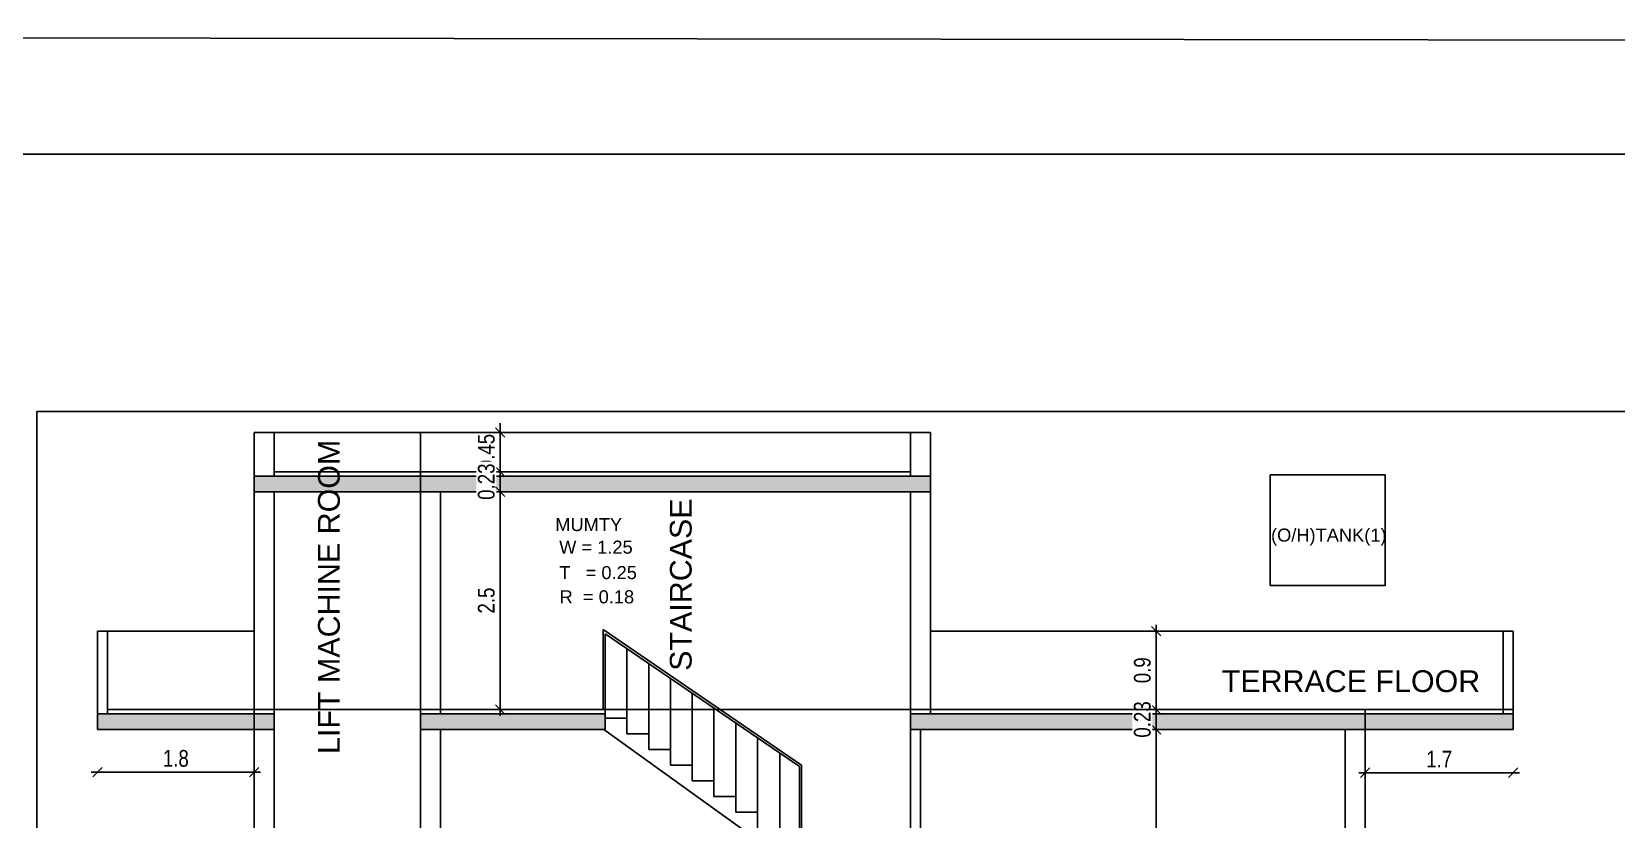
# Model space of a CAD drawing. Header units: metres. Extents: x 0 to 140, y 0 to 47.
# Drawn here: x 51.11 to 69.31, y 37.75 to 46.79 of the extents above; entities that cross this region are included whole.
import ezdxf

# ---------------------------------------------------------------- set-up
doc = ezdxf.new("R2010")
doc.units = ezdxf.units.M
doc.header["$PDMODE"] = 3
doc.header["$PDSIZE"] = -3
doc.linetypes.add('DASHED', pattern=[0.75, 0.5, -0.25])
doc.layers.get('0').update_dxf_attribs({"linetype": 'CONTINUOUS'})
doc.layers.get('Defpoints').update_dxf_attribs({"linetype": 'CONTINUOUS'})
for name, color, linetype in [('_Building', 52, 'CONTINUOUS'), ('_FlrnSection', 132, 'CONTINUOUS'), ('_LiftWell', 171, 'CONTINUOUS'), ('_StairCase', 120, 'CONTINUOUS'), ('_Tank', 133, 'CONTINUOUS'), ('FLOOR-STILT', 3, 'CONTINUOUS')]:
    doc.layers.add(name, color=color, linetype=linetype)
doc.layers.add('TEXT NAME', color=1, linetype='CONTINUOUS', lineweight=20)
doc.styles.add('AR 3.0 mm', font='arial.ttf', dxfattribs={"height": 150})
doc.styles.add('DIM', font='arial.ttf', dxfattribs={"width": 0.8})
doc.styles.add('PreDCRFont', font='arial.ttf', dxfattribs={"height": 0.25})
doc.dimstyles.new('1 DIM BIG', dxfattribs={"dimscale": 0.06, "dimtxt": 3.2, "dimasz": 1.8, "dimexe": 0.7, "dimexo": 0, "dimgap": 1, "dimtad": 1, "dimdec": 4, "dimdsep": 46, "dimtxsty": 'DIM', "dimblk1": 'OBLIQUE', "dimblk2": 'OBLIQUE', "dimsah": 1, "dimcen": 0, "dimdle": 1.2, "dimse1": 1, "dimse2": 1, "dimclrd": 3, "dimclre": 5, "dimclrt": 256, "dimadec": 0, "dimazin": 0, "dimtfac": 1, "dimtdec": 4, "dimtix": 1, "dimtmove": 2, "dimatfit": 3, "dimldrblk": 'OPEN30', "dimfxl": 0.7, "dimtolj": 1, "dimarcsym": 0})
pattern_1 = [(50, (-865.94941, 148.25663), (0.18218467, -0.015939086), [0.01905, -0.20955]), (355, (-865.94941, 148.25663), (-0.03524342, 0.191056845), [0.01524, -0.167640584]), (100.451445, (-865.93423, 148.2553), (0.146941247, 0.175117752), [0.01619001, -0.178090245]), (46.1842, (-865.94941, 148.30743), (0.27107904, -0.04204233), [0.028575, -0.314325]), (96.635558, (-865.92682, 148.30393), (0.237404134, 0.247426125), [0.02428502, -0.26713561]), (351.18415, (-865.9494, 148.30743), (0.23740413, 0.247426125), [0.02285997, -0.25145973]), (21, (-865.92401, 148.29473), (0.151614391, -0.102265198), [0.01905, -0.20955]), (326, (-865.92401, 148.29473), (0.06180203, 0.184187966), [0.01524, -0.16764]), (71.451445, (-865.91138, 148.28621), (0.21341642, 0.08192277), [0.01619001, -0.178089938]), (37.5, (-865.94941, 148.256634), (0.0030886033, 0.084555039), [0, -0.165608, 0, -0.17018, 0, -0.168275]), (7.5, (-865.94941, 148.25663), (0.0668196625, 0.100180575), [0, -0.097028, 0, -0.161798, 0, -0.064135]), (327.5, (-866.006054, 148.256634), (0.135590595, -0.005728744), [0, -0.0635, 0, -0.19812, 0, -0.26289]), (317.5, (-866.03145, 148.25663), (0.148129181, 0.025426491), [0, -0.08255, 0, -0.131572, 0, -0.18669])]

# ---------------------------------------------------------------- blocks, each defined once
blk = doc.blocks.new('_Oblique')
at = {"color": 0, "linetype": 'ByBlock', "lineweight": -2}
blk.add_line((-0.5, -0.5), (0.5, 0.5), dxfattribs=at)
blk = doc.blocks.new('*D48')
at = {"lineweight": -2, "transparency": 16777216}
blk.add_line((51.792, 38.292), (53.736, 38.292), dxfattribs=at)
at = {"layer": 'Defpoints', "color": 0, "linetype": 'ByBlock', "transparency": 16777216}
for p in [(51.864, 38.783), (53.664, 38.783), (53.664, 38.292)]:
    blk.add_point(p, dxfattribs=at)
at = {"linetype": 'ByBlock', "lineweight": -2, "transparency": 16777216, "xscale": 0.108, "yscale": 0.108, "zscale": 0.108, "rotation": 180}
blk.add_blockref('_Oblique', (51.864, 38.292), dxfattribs=at)
at = {"linetype": 'ByBlock', "lineweight": -2, "transparency": 16777216, "xscale": 0.108, "yscale": 0.108, "zscale": 0.108}
blk.add_blockref('_Oblique', (53.664, 38.292), dxfattribs=at)
at = {"linetype": 'ByBlock', "transparency": 16777216, "insert": (52.764, 38.45), "char_height": 0.192, "attachment_point": 5, "style": 'DIM', "bg_fill": 3, "box_fill_scale": 1.1, "bg_fill_color": 256, "bg_fill_true_color": 13158600, "bg_fill_transparency": 0}
blk.add_mtext('\\A1;1.8', dxfattribs=at)
blk = doc.blocks.new('_Open30')
at = {"color": 0, "linetype": 'ByBlock', "lineweight": -2}
for p, q in [((-1, 0.27), (0, 0)), ((0, 0), (-1, -0.27)), ((0, 0), (-1, 0))]:
    blk.add_line(p, q, dxfattribs=at)
blk = doc.blocks.new('*D51')
at = {"lineweight": -2, "transparency": 16777216}
for p, q in [((56.49, 42.193), (56.49, 42.301)), ((56.49, 42.193), (56.49, 41.743)), ((56.49, 41.743), (56.49, 41.635))]:
    blk.add_line(p, q, dxfattribs=at)
at = {"layer": 'Defpoints', "color": 0, "linetype": 'ByBlock', "transparency": 16777216}
for p in [(56.786, 42.193), (56.786, 41.743)]:
    blk.add_point(p, dxfattribs=at)
at = {"linetype": 'ByBlock', "lineweight": -2, "transparency": 16777216, "xscale": 0.108, "yscale": 0.108, "zscale": 0.108}
for p, rotation in [((56.49, 42.193), 270), ((56.49, 41.743), 90)]:
    blk.add_blockref('_Oblique', p, dxfattribs=dict(at, rotation=rotation))
at = {"linetype": 'ByBlock', "transparency": 16777216, "insert": (56.332, 41.968), "char_height": 0.192, "attachment_point": 5, "rotation": 90, "style": 'DIM', "bg_fill": 3, "box_fill_scale": 1.1, "bg_fill_color": 256, "bg_fill_true_color": 13158600, "bg_fill_transparency": 0}
blk.add_mtext('\\A1;0.45', dxfattribs=at)
at = {"layer": 'Defpoints', "color": 0, "linetype": 'ByBlock', "transparency": 16777216}
blk.add_point((56.49, 41.743), dxfattribs=at)
blk = doc.blocks.new('*D52')
at = {"lineweight": -2, "transparency": 16777216}
for p, q in [((56.49, 41.743), (56.49, 41.851)), ((56.49, 41.743), (56.49, 41.513)), ((56.49, 41.513), (56.49, 41.405))]:
    blk.add_line(p, q, dxfattribs=at)
at = {"layer": 'Defpoints', "color": 0, "linetype": 'ByBlock', "transparency": 16777216}
blk.add_point((56.786, 41.743), dxfattribs=at)
at = {"linetype": 'ByBlock', "lineweight": -2, "transparency": 16777216, "xscale": 0.108, "yscale": 0.108, "zscale": 0.108}
for p, rotation in [((56.49, 41.743), 270), ((56.49, 41.513), 90)]:
    blk.add_blockref('_Oblique', p, dxfattribs=dict(at, rotation=rotation))
at = {"linetype": 'ByBlock', "transparency": 16777216, "insert": (56.332, 41.628), "char_height": 0.192, "attachment_point": 5, "rotation": 90, "style": 'DIM', "bg_fill": 3, "box_fill_scale": 1.1, "bg_fill_color": 256, "bg_fill_true_color": 13158600, "bg_fill_transparency": 0}
blk.add_mtext('\\A1;0.23', dxfattribs=at)
at = {"layer": 'Defpoints', "color": 0, "linetype": 'ByBlock', "transparency": 16777216}
blk.add_point((56.49, 41.513), dxfattribs=at)
blk.add_point((56.49, 41.513), dxfattribs=at)
blk = doc.blocks.new('*D53')
at = {"lineweight": -2, "transparency": 16777216}
blk.add_line((56.49, 41.585), (56.49, 38.941), dxfattribs=at)
at = {"layer": 'Defpoints', "color": 0, "linetype": 'ByBlock', "transparency": 16777216}
for p in [(56.49, 41.513), (56.49, 39.013), (56.75, 39.013)]:
    blk.add_point(p, dxfattribs=at)
at = {"linetype": 'ByBlock', "lineweight": -2, "transparency": 16777216, "xscale": 0.108, "yscale": 0.108, "zscale": 0.108}
for p, rotation in [((56.49, 41.513), 90), ((56.49, 39.013), 270)]:
    blk.add_blockref('_Oblique', p, dxfattribs=dict(at, rotation=rotation))
at = {"linetype": 'ByBlock', "transparency": 16777216, "insert": (56.332, 40.263), "char_height": 0.192, "attachment_point": 5, "rotation": 90, "style": 'DIM', "bg_fill": 3, "box_fill_scale": 1.1, "bg_fill_color": 256, "bg_fill_true_color": 13158600, "bg_fill_transparency": 0}
blk.add_mtext('\\A1;2.5', dxfattribs=at)
blk = doc.blocks.new('*D54')
at = {"lineweight": -2, "transparency": 16777216}
blk.add_line((64.027, 39.985), (64.027, 38.941), dxfattribs=at)
at = {"layer": 'Defpoints', "color": 0, "linetype": 'ByBlock', "transparency": 16777216}
for p in [(64.011, 39.913), (64.011, 39.013), (64.027, 39.013)]:
    blk.add_point(p, dxfattribs=at)
at = {"linetype": 'ByBlock', "lineweight": -2, "transparency": 16777216, "xscale": 0.108, "yscale": 0.108, "zscale": 0.108}
for p, rotation in [((64.027, 39.913), 90), ((64.027, 39.013), 270)]:
    blk.add_blockref('_Oblique', p, dxfattribs=dict(at, rotation=rotation))
at = {"linetype": 'ByBlock', "transparency": 16777216, "insert": (63.869, 39.463), "char_height": 0.192, "attachment_point": 5, "rotation": 90, "style": 'DIM', "bg_fill": 3, "box_fill_scale": 1.1, "bg_fill_color": 256, "bg_fill_true_color": 13158600, "bg_fill_transparency": 0}
blk.add_mtext('\\A1;0.9', dxfattribs=at)
blk = doc.blocks.new('*D55')
at = {"lineweight": -2, "transparency": 16777216}
blk.add_line((64.027, 38.855), (64.027, 35.061), dxfattribs=at)
at = {"layer": 'Defpoints', "color": 0, "linetype": 'ByBlock', "transparency": 16777216}
for p in [(64.081, 38.783), (64.027, 35.133), (64.081, 35.133)]:
    blk.add_point(p, dxfattribs=at)
at = {"linetype": 'ByBlock', "lineweight": -2, "transparency": 16777216, "xscale": 0.108, "yscale": 0.108, "zscale": 0.108}
for p, rotation in [((64.027, 38.783), 90), ((64.027, 35.133), 270)]:
    blk.add_blockref('_Oblique', p, dxfattribs=dict(at, rotation=rotation))
at = {"linetype": 'ByBlock', "transparency": 16777216, "insert": (63.869, 36.958), "char_height": 0.192, "attachment_point": 5, "rotation": 90, "style": 'DIM', "bg_fill": 3, "box_fill_scale": 1.1, "bg_fill_color": 256, "bg_fill_true_color": 13158600, "bg_fill_transparency": 0}
blk.add_mtext('\\A1;3.65', dxfattribs=at)
blk = doc.blocks.new('*D62')
at = {"lineweight": -2, "transparency": 16777216}
blk.add_line((66.357, 38.287), (68.201, 38.287), dxfattribs=at)
at = {"layer": 'Defpoints', "color": 0, "linetype": 'ByBlock', "transparency": 16777216}
for p in [(66.429, 38.783), (68.129, 38.783), (68.129, 38.287)]:
    blk.add_point(p, dxfattribs=at)
at = {"linetype": 'ByBlock', "lineweight": -2, "transparency": 16777216, "xscale": 0.108, "yscale": 0.108, "zscale": 0.108, "rotation": 180}
blk.add_blockref('_Oblique', (66.429, 38.287), dxfattribs=at)
at = {"linetype": 'ByBlock', "lineweight": -2, "transparency": 16777216, "xscale": 0.108, "yscale": 0.108, "zscale": 0.108}
blk.add_blockref('_Oblique', (68.129, 38.287), dxfattribs=at)
at = {"linetype": 'ByBlock', "transparency": 16777216, "insert": (67.279, 38.443), "char_height": 0.192, "attachment_point": 5, "style": 'DIM', "bg_fill": 3, "box_fill_scale": 1.1, "bg_fill_color": 256, "bg_fill_true_color": 13158600, "bg_fill_transparency": 0}
blk.add_mtext('\\A1;1.7', dxfattribs=at)
blk = doc.blocks.new('*D84')
at = {"lineweight": -2, "transparency": 16777216}
for p, q in [((64.027, 39.013), (64.027, 39.121)), ((64.027, 39.013), (64.027, 38.783)), ((64.027, 38.783), (64.027, 38.675))]:
    blk.add_line(p, q, dxfattribs=at)
at = {"linetype": 'ByBlock', "lineweight": -2, "transparency": 16777216, "xscale": 0.108, "yscale": 0.108, "zscale": 0.108}
for p, rotation in [((64.027, 39.013), 270), ((64.027, 38.783), 90)]:
    blk.add_blockref('_Oblique', p, dxfattribs=dict(at, rotation=rotation))
at = {"linetype": 'ByBlock', "transparency": 16777216, "insert": (63.869, 38.898), "char_height": 0.192, "attachment_point": 5, "rotation": 90, "style": 'DIM', "bg_fill": 3, "box_fill_scale": 1.1, "bg_fill_color": 256, "bg_fill_true_color": 13158600, "bg_fill_transparency": 0}
blk.add_mtext('\\A1;0.23', dxfattribs=at)
at = {"layer": 'Defpoints', "color": 0, "linetype": 'ByBlock', "transparency": 16777216}
for p in [(63.847, 39.013), (63.847, 38.783), (64.027, 38.783)]:
    blk.add_point(p, dxfattribs=at)

msp = doc.modelspace()

# ---------------------------------------------------------------- hatches: boundary and pattern name
at = {"linetype": 'ByBlock'}
h = msp.add_hatch(dxfattribs=at)
h.set_pattern_fill('AR-CONC', color=256, scale=0.001)
h.set_pattern_definition(pattern_1)
h.paths.add_polyline_path([(61.43368, 41.69261), (53.66368, 41.69261), (53.66368, 41.51261), (61.43368, 41.51261)])
h = msp.add_hatch(dxfattribs=at)
h.set_pattern_fill('AR-CONC', color=256, scale=0.001)
h.set_pattern_definition(pattern_1)
h.paths.add_polyline_path([(53.89368, 38.96261), (51.86368, 38.96261), (51.86368, 38.78261), (53.89368, 38.78261)])
h.paths.add_polyline_path([(57.69709, 38.91261), (57.69709, 38.96261), (55.57368, 38.96261), (55.57368, 38.78261), (57.69709, 38.78261)])
h.paths.add_polyline_path([(68.12868, 38.96261), (61.20368, 38.96261), (61.20368, 38.78261), (68.12868, 38.78261)])
h.paths.add_polyline_path([(64.06831, 38.66986), (64.06831, 39.30283), (63.67265, 39.30283), (63.67265, 38.66986)], flags=9)

# ---------------------------------------------------------------- linework, layer by layer
for p, q in [((0.81553, 45.38878), (83.63836, 45.38878)), ((53.66368, 42.19261), (61.43368, 42.19261)), ((53.66368, 38.96261), (53.66368, 42.19261)), ((53.89368, 41.69261), (53.89368, 42.19261)), ((61.20368, 41.69261), (61.20368, 42.19261)), ((61.43368, 38.96261), (61.43368, 42.19261)), ((53.66368, 41.69261), (61.43368, 41.69261)), ((53.89368, 41.74261), (61.20368, 41.74261)), ((53.66368, 41.51261), (61.43368, 41.51261)), ((53.89368, 27.62261), (53.89368, 41.51261)), ((55.57368, 27.62261), (55.57368, 41.51261)), ((55.80368, 38.96261), (55.80368, 41.51261)), ((61.20368, 38.78261), (61.20368, 41.51261)), ((51.86368, 39.91261), (53.66368, 39.91261)), ((51.86368, 38.78261), (51.86368, 39.91261)), ((51.97868, 38.96261), (51.97868, 39.91261)), ((57.67209, 39.01261), (57.67209, 39.92967)), ((59.95368, 38.37261), (57.67209, 39.92967)), ((57.69709, 39.01261), (57.69709, 39.88235)), ((59.92868, 38.35941), (57.69709, 39.88235)), ((61.43368, 39.91261), (68.12868, 39.91261)), ((68.01368, 38.96261), (68.01368, 39.91261)), ((68.12868, 38.78261), (68.12868, 39.91261)), ((57.94709, 38.73261), (57.94709, 39.71173)), ((58.19709, 38.55261), (58.19709, 39.54112)), ((58.44709, 38.37261), (58.44709, 39.37051)), ((58.69709, 38.19261), (58.69709, 39.1999)), ((51.86368, 38.96261), (53.89368, 38.96261)), ((51.97868, 39.01261), (53.66368, 39.01261)), ((55.57368, 38.96261), (57.69709, 38.96261)), ((55.80368, 39.01261), (57.69709, 39.01261)), ((57.69709, 38.91261), (57.69709, 39.01261)), ((58.94709, 38.01261), (58.94709, 39.02929)), ((61.20368, 38.96261), (68.12868, 38.96261)), ((61.43368, 39.01261), (68.01368, 39.01261)), ((51.86368, 38.78261), (53.89368, 38.78261)), ((53.66368, 35.08261), (53.66368, 38.78261)), ((55.57368, 38.78261), (57.69709, 38.78261)), ((55.80368, 35.08261), (55.80368, 38.78261)), ((59.95368, 37.15105), (57.68098, 38.78261)), ((57.94709, 38.91261), (57.69709, 38.91261)), ((57.69709, 38.91261), (57.69709, 38.78261)), ((59.19709, 37.83261), (59.19709, 38.85868)), ((61.20368, 38.78261), (68.12868, 38.78261)), ((61.20368, 37.29261), (61.20368, 38.78261)), ((61.31868, 35.08261), (61.31868, 38.78261)), ((66.19868, 35.08261), (66.19868, 38.78261)), ((66.42868, 35.08261), (66.42868, 38.78261)), ((58.19709, 38.73261), (57.94709, 38.73261)), ((59.44709, 37.65261), (59.44709, 38.68807)), ((58.44709, 38.55261), (58.19709, 38.55261)), ((59.70368, 37.47261), (59.70368, 38.51296)), ((58.69709, 38.37261), (58.44709, 38.37261)), ((59.92868, 37.47261), (59.92868, 38.35941)), ((59.95368, 37.47261), (59.95368, 38.37261)), ((58.94709, 38.19261), (58.69709, 38.19261)), ((59.19709, 38.01261), (58.94709, 38.01261)), ((59.44709, 37.83261), (59.19709, 37.83261))]:
    msp.add_line(p, q, dxfattribs=at)
at = {"layer": '_LiftWell', "color": 103, "linetype": 'DASHED'}
msp.add_lwpolyline([(55.57368, 42.19261), (53.66368, 42.19261), (53.66368, 39.01261), (55.57368, 39.01261)], close=True, dxfattribs=at)
at = {"layer": '_Tank'}
msp.add_lwpolyline([(66.65906, 41.70614), (65.33797, 41.70614), (65.33797, 40.43761), (66.65906, 40.43761)], close=True, dxfattribs=at)

# ---------------------------------------------------------------- texts
at = {"layer": '_FlrnSection', "linetype": 'ByBlock', "insert": (64.78118, 39.46261), "char_height": 0.25, "attachment_point": 1, "style": 'PreDCRFont'}
msp.add_mtext('TERRACE FLOOR ', dxfattribs=at)
at = {"layer": '_LiftWell', "color": 103, "linetype": 'ByBlock', "insert": (54.39758, 40.30555), "char_height": 0.25, "attachment_point": 2, "rotation": 90, "style": 'PreDCRFont'}
msp.add_mtext('LIFT MACHINE ROOM', dxfattribs=at)
at = {"layer": '_StairCase', "insert": (58.69399, 40.4457), "char_height": 0.25, "attachment_point": 8, "rotation": 90, "style": 'PreDCRFont'}
msp.add_mtext('STAIRCASE', dxfattribs=at)
at = {"layer": '_Tank', "insert": (66.01037, 41.08993), "char_height": 0.15, "attachment_point": 2, "style": 'PreDCRFont'}
msp.add_mtext('(O/H)TANK(1)', dxfattribs=at)
at = {"layer": 'TEXT NAME', "style": 'AR 3.0 mm'}
for s, p in [('MUMTY', (57.12342, 41.06035)), ('W = 1.25', (57.1687, 40.80142)), ('T   = 0.25', (57.17036, 40.50927)), ('R  = 0.18', (57.17362, 40.23104))]:
    msp.add_text(s, height=0.15, dxfattribs=at).set_placement(p)

# ---------------------------------------------------------------- next in the draw order: dimensions: what is measured, and where the dimension line sits
at = {"linetype": 'ByBlock'}
for base, p1, p2, picture, middle in [((56.49008, 41.74261), (56.78553, 42.19261), (56.78553, 41.74261), '*D51', (56.33205, 41.96761)), ((64.02713, 39.01261), (64.01144, 39.91261), (64.01144, 39.01261), '*D54', (63.8691, 39.46261))]:
    dim = msp.add_linear_dim(base=base, p1=p1, p2=p2, angle=90, dimstyle='1 DIM BIG', override={"dimclrd": 256, "dimfxl": 0.18, "dimfxlon": 1, "dimtfill": 1, "dimarcsym": 1}, dxfattribs=at)
    dim.commit()
    dim.dimension.update_dxf_attribs({"geometry": picture, "text_midpoint": middle})
for base, p1, p2, picture, middle in [((53.66368, 38.29238), (51.86368, 38.78261), (53.66368, 38.78261), '*D48', (52.76368, 38.45041)), ((68.12868, 38.28689), (66.42868, 38.78261), (68.12868, 38.78261), '*D62', (67.27868, 38.44328))]:
    dim = msp.add_linear_dim(base=base, p1=p1, p2=p2, dimstyle='1 DIM BIG', override={"dimclrd": 256, "dimfxl": 0.18, "dimfxlon": 1, "dimtfill": 1, "dimarcsym": 1}, dxfattribs=at)
    dim.commit()
    dim.dimension.update_dxf_attribs({"geometry": picture, "text_midpoint": middle})

# ---------------------------------------------------------------- next in the draw order: dimensions: what is measured, and where the dimension line sits
for base, p1, p2, picture, middle in [((56.49008, 41.51261), (56.78553, 41.74261), (56.49008, 41.51261), '*D52', (56.33198, 41.62761)), ((64.02713, 35.13261), (64.08113, 38.78261), (64.08113, 35.13261), '*D55', (63.86904, 36.95761))]:
    dim = msp.add_linear_dim(base=base, p1=p1, p2=p2, angle=90, dimstyle='1 DIM BIG', override={"dimclrd": 256, "dimfxl": 0.18, "dimfxlon": 1, "dimtfill": 1, "dimarcsym": 1}, dxfattribs=at)
    dim.commit()
    dim.dimension.update_dxf_attribs({"geometry": picture, "text_midpoint": middle})

# ---------------------------------------------------------------- next in the draw order: dimensions: what is measured, and where the dimension line sits
for base, p1, p2, picture, middle in [((56.49008, 39.01261), (56.49008, 41.51261), (56.75038, 39.01261), '*D53', (56.33205, 40.26261)), ((64.02713, 38.78261), (63.84703, 39.01261), (63.84703, 38.78261), '*D84', (63.86904, 38.89761))]:
    dim = msp.add_linear_dim(base=base, p1=p1, p2=p2, angle=90, dimstyle='1 DIM BIG', override={"dimclrd": 256, "dimfxl": 0.18, "dimfxlon": 1, "dimtfill": 1, "dimarcsym": 1}, dxfattribs=at)
    dim.commit()
    dim.dimension.update_dxf_attribs({"geometry": picture, "text_midpoint": middle})

# ---------------------------------------------------------------- next in the draw order: linework, layer by layer
at = {"layer": '_Building'}
msp.add_lwpolyline([(139.88936, 46.60037), (0, 46.79429), (0, 0), (139.88936, -0.19391)], close=True, dxfattribs=at)
at = {"layer": '_FlrnSection', "linetype": 'ByBlock'}
for points in [[(68.12868, 39.91261), (61.43368, 39.91261), (61.43368, 39.01261), (68.12868, 39.01261)], [(53.66368, 39.01261), (66.42868, 39.01261), (66.42868, 35.13261), (53.66368, 35.13261)]]:
    msp.add_lwpolyline(points, close=True, dxfattribs=at)
at = {"layer": '_StairCase'}
msp.add_lwpolyline([(55.57368, 42.19261), (61.43368, 42.19261), (61.43368, 39.01261), (55.57368, 39.01261)], close=True, dxfattribs=at)
at = {"layer": 'FLOOR-STILT', "color": 61}
msp.add_lwpolyline([(139.88936, 46.60037), (0, 46.79429), (0, 0), (139.88936, -0.19391)], close=True, dxfattribs=at)
at = {"layer": 'FLOOR-STILT', "color": 141}
msp.add_lwpolyline([(51.16828, 42.43511), (81.99801, 42.43511), (81.99801, 26.26862), (51.16828, 26.26862)], close=True, dxfattribs=at)

doc.saveas('drawing.dxf')
